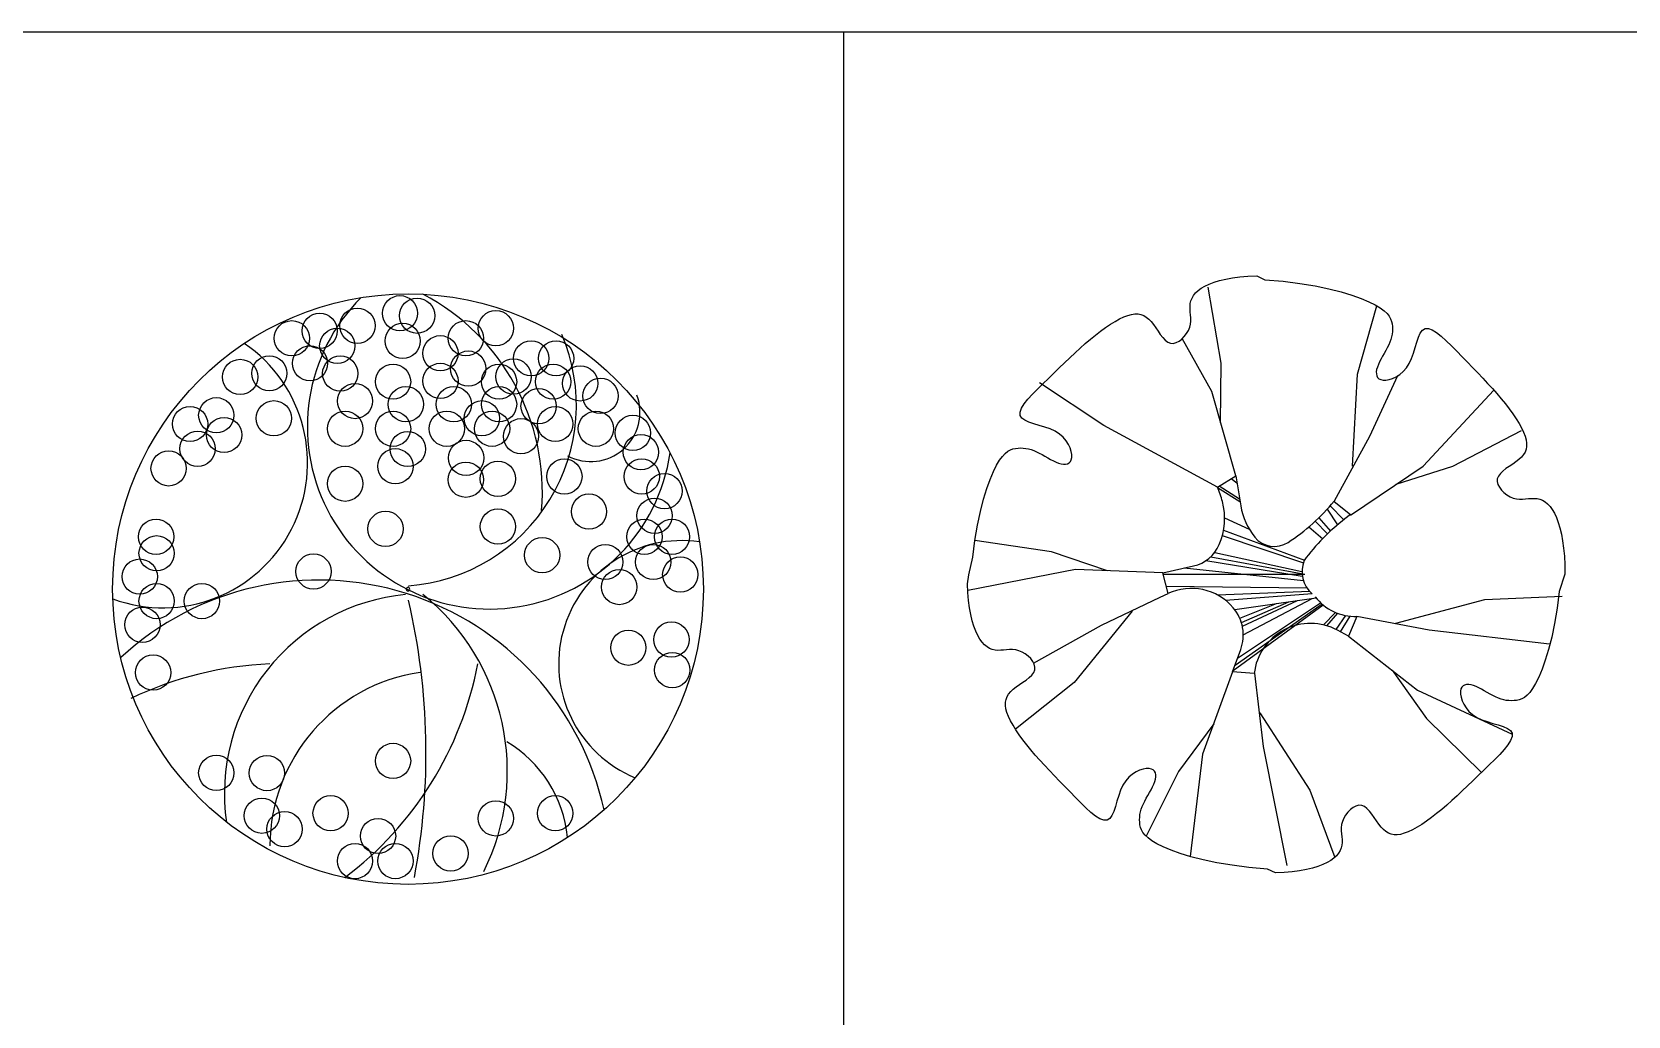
# Model space of a CAD drawing. Header units: millimetres. Extents: x -4017 to 59953, y -688 to 66564.
# Drawn here: x 3943 to 7767, y 45536 to 47895 of the extents above; entities that cross this region are included whole.
import ezdxf

# ---------------------------------------------------------------- set-up
doc = ezdxf.new("R2010")
doc.units = ezdxf.units.MM
doc.layers.add('www.cad-blocks.net', color=7, linetype='Continuous')

# ---------------------------------------------------------------- blocks, each defined once
blk = doc.blocks.new('A$C516926BB')
for p, q in [((0, 38.5194), (62.4121, 38.5194)), ((8.3458, 38.5194), (8.3458, 0))]:
    blk.add_line(p, q)
blk = doc.blocks.new('A$C00ED1CF7')
at = {"color": 0}
for centre, major_axis, start_param, end_param in [((0.7073, 0.7071), (0.7077, 0), -7.193740669819704e-07, 6.283184587805519), ((0.9029, 1.0962), (0.4368, 0), 2.353823, 6.139075), ((0.5861, 1.3384), (0.0299, 0.0299), 5.497787, 11.780972), ((0.6881, 1.3684), (0.0299, 0.0299), 5.497787, 11.780972), ((0.7291, 1.3625), (0.0299, 0.0299), 5.497787, 11.780972), ((0.4922, 0.9396), (0.3797, 0.3797), 5.415149, 6.582234), ((0.4289, 1.3084), (0.0299, 0.0299), 5.497787, 11.780972), ((0.4956, 1.3262), (-0.0299, 0.0299), 3.926991, 10.210176), ((0.6945, 1.3021), (0.0299, 0.0299), 5.497787, 11.780972), ((0.8459, 1.3084), (0.0299, 0.0299), 5.497787, 11.780972), ((0.9177, 1.3325), (-0.0299, 0.0299), 3.926991, 10.210176), ((0.5379, 1.2903), (-0.0299, 0.0299), 3.926991, 10.210176), ((0.6771, 1.1478), (0.4336, 0), -1.498223, 0.402256), ((0.7849, 1.2725), (0.0299, 0.0299), 5.497787, 11.780972), ((1.0024, 1.2603), (0.0299, 0.0299), 5.497787, 11.780972), ((1.062, 1.2603), (0.0299, 0.0299), 5.497787, 11.780972), ((0.1197, 1.0094), (0.347, 0), 4.360158, 7.256016), ((0.375, 1.2244), (0.0299, 0.0299), 5.497787, 11.780972), ((0.4725, 1.2484), (0.0299, 0.0299), 5.497787, 11.780972), ((0.545, 1.2239), (0.0299, 0.0299), 5.497787, 11.780972), ((0.8516, 1.2357), (-0.0299, 0.0299), 3.926991, 10.210176), ((0.3051, 1.2157), (0.0299, 0.0299), 5.497787, 11.780972), ((0.6714, 1.2044), (0.0299, 0.0299), 5.497787, 11.780972), ((0.7849, 1.2062), (0.0299, 0.0299), 5.497787, 11.780972), ((0.9254, 1.2044), (-0.0299, 0.0299), 3.926991, 10.210176), ((0.96, 1.2166), (-0.0299, 0.0299), 3.926991, 10.210176), ((1.055, 1.2044), (0.0299, 0.0299), 5.497787, 11.780972), ((1.1198, 1.2003), (0.0299, 0.0299), 5.497787, 11.780972), ((0.5803, 1.158), (-0.0299, 0.0299), 3.926991, 10.210176), ((0.7022, 1.1503), (0.0299, 0.0299), 5.497787, 11.780972), ((0.817, 1.1503), (0.0299, 0.0299), 5.497787, 11.780972), ((0.9254, 1.1503), (-0.0299, 0.0299), 3.926991, 10.210176), ((1.0203, 1.1457), (0.0299, 0.0299), 5.497787, 11.780972), ((1.1685, 1.1703), (0.0299, 0.0299), 5.497787, 11.780972), ((0.248, 1.1239), (0.0299, 0.0299), 5.497787, 11.780972), ((0.3859, 1.1166), (0.0299, 0.0299), 5.497787, 11.780972), ((0.8843, 1.1166), (0.0299, 0.0299), 5.497787, 11.780972), ((1.1449, 1.1311), (-0.0836, 0.0836), 1.86905, 4.281486), ((0.1851, 1.103), (0.0299, 0.0299), 5.497787, 11.780972), ((0.2666, 1.0766), (0.0299, 0.0299), 5.497787, 11.780972), ((0.5566, 1.0916), (0.0299, 0.0299), 5.497787, 11.780972), ((0.6714, 1.0916), (0.0299, 0.0299), 5.497787, 11.780972), ((0.8003, 1.0916), (-0.0299, 0.0299), 3.926991, 10.210176), ((0.9087, 1.0916), (0.0299, 0.0299), 5.497787, 11.780972), ((0.978, 1.0735), (-0.0299, 0.0299), 3.926991, 10.210176), ((1.0601, 1.103), (-0.0299, 0.0299), 3.926991, 10.210176), ((1.1576, 1.0916), (0.0299, 0.0299), 5.497787, 11.780972), ((1.2461, 1.0816), (-0.0299, 0.0299), 3.926991, 10.210176), ((0.2031, 1.0435), (0.0299, 0.0299), 5.497787, 11.780972), ((0.7067, 1.043), (0.0299, 0.0299), 5.497787, 11.780972), ((1.2654, 1.0353), (0.0299, 0.0299), 5.497787, 11.780972), ((0.1338, 0.9966), (0.0299, 0.0299), 5.497787, 11.780972), ((0.6771, 1.0016), (0.0299, 0.0299), 5.497787, 11.780972), ((0.8465, 1.0216), (-0.0299, 0.0299), 3.926991, 10.210176), ((0.5566, 0.9598), (0.0299, 0.0299), 5.497787, 11.780972), ((0.8459, 0.9694), (0.0299, 0.0299), 5.497787, 11.780972), ((0.9228, 0.9716), (0.0299, 0.0299), 5.497787, 11.780972), ((1.0819, 0.9771), (0.0299, 0.0299), 5.497787, 11.780972), ((1.2673, 0.9771), (0.0299, 0.0299), 5.497787, 11.780972), ((1.3218, 0.9421), (0.0299, 0.0299), 5.497787, 11.780972), ((1.1409, 0.893), (0.0299, 0.0299), 5.497787, 11.780972), ((1.2981, 0.883), (0.0299, 0.0299), 5.497787, 11.780972), ((0.6534, 0.8517), (-0.0299, 0.0299), 3.926991, 10.210176), ((0.9228, 0.8571), (0.0299, 0.0299), 5.497787, 11.780972), ((0.1037, 0.8326), (0.0299, 0.0299), 5.497787, 11.780972), ((1.3635, 0.5283), (0.2952, 0), 1.42685, 4.324162), ((1.2737, 0.8326), (0.0299, 0.0299), 5.497787, 11.780972), ((1.3398, 0.8326), (0.0299, 0.0299), 5.497787, 11.780972), ((0.105, 0.793), (0.0299, 0.0299), 5.497787, 11.780972), ((1.0287, 0.7885), (0.0299, 0.0299), 5.497787, 11.780972), ((1.1801, 0.7721), (0.0299, 0.0299), 5.497787, 11.780972), ((1.2949, 0.7721), (-0.0299, 0.0299), 3.926991, 10.210176), ((0.4937, 0.0299), (-0.699, 0), 3.354655, 5.459041), ((0.0645, 0.7371), (0.0299, 0.0299), 5.497787, 11.780972), ((0.4809, 0.7494), (0.0299, 0.0299), 5.497787, 11.780972), ((1.3597, 0.7421), (-0.0299, 0.0299), 3.926991, 10.210176), ((1.2134, 0.7121), (0.0299, 0.0299), 5.497787, 11.780972), ((0.105, 0.6785), (0.0299, 0.0299), 5.497787, 11.780972), ((0.2134, 0.6785), (0.0299, 0.0299), 5.497787, 11.780972), ((0.747, 0.2169), (0.4796, 0), 1.66574, 3.286569), ((0.7073, 0.7071), (-0.00313, 0.00313), 3.926991, 7.068583), ((0.7073, 0.7071), (-0.00313, 0.00313), 0.785398, 3.926991), ((0.4009, 0.2712), (0.3849, 0.3849), 5.038503, 6.388517), ((0.071, 0.6217), (-0.0299, 0.0299), 3.926991, 10.210176), ((-0.8741, 0.3145), (1.1487, 1.1487), 5.312838, 5.725176), ((1.2352, 0.5667), (-0.0299, 0.0299), 3.926991, 10.210176), ((1.3385, 0.5862), (0.0299, 0.0299), 5.497787, 11.780972), ((0.0966, 0.5071), (0.0299, 0.0299), 5.497787, 11.780972), ((1.3404, 0.513), (0.0299, 0.0299), 5.497787, 11.780972), ((0.4145, -0.3369), (0.6122, 0.6122), 0.829498, 1.228376), ((0.7978, 0.0906), (0.298, 0.298), 0.932089, 2.35259), ((0.0517, 0.6849), (-0.5924, 0.5924), 3.001931, 3.738614), ((0.248, 0.2667), (0.0299, 0.0299), 5.497787, 11.780972), ((0.3692, 0.2662), (0.0299, 0.0299), 5.497787, 11.780972), ((0.6714, 0.2953), (0.0299, 0.0299), 5.497787, 11.780972), ((0.7888, 0.0817), (0.2138, 0.2138), 5.600103, 6.529725), ((0.3571, 0.164), (0.0299, 0.0299), 5.497787, 11.780972), ((0.5219, 0.1699), (-0.0299, 0.0299), 3.926991, 10.210176), ((0.9177, 0.1576), (-0.0299, 0.0299), 3.926991, 10.210176), ((1.0601, 0.1699), (-0.0299, 0.0299), 3.926991, 10.210176), ((0.4116, 0.1317), (-0.0299, 0.0299), 3.926991, 10.210176), ((0.6355, 0.1153), (0.0299, 0.0299), 5.497787, 11.780972), ((0.8093, 0.0735), (0.0299, 0.0299), 5.497787, 11.780972), ((0.5803, 0.0553), (-0.0299, 0.0299), 3.926991, 10.210176), ((0.6771, 0.0553), (0.0299, 0.0299), 5.497787, 11.780972)]:
    blk.add_ellipse(centre, major_axis=major_axis, ratio=1, start_param=start_param, end_param=end_param, dxfattribs=at)
blk = doc.blocks.new('A$C6C045532')
at = {"color": 0}
for p, q in [((0.5796, 1.4114), (0.5913, 1.4158)), ((0.5913, 1.4158), (0.6044, 1.4197)), ((0.6044, 1.4197), (0.6191, 1.4232)), ((0.6191, 1.4232), (0.6353, 1.4261)), ((0.6353, 1.4261), (0.6531, 1.4285)), ((0.6531, 1.4285), (0.6723, 1.4302)), ((0.6723, 1.4302), (0.6932, 1.4313)), ((0.6932, 1.4313), (0.7125, 1.422)), ((0.7125, 1.422), (0.7566, 1.4182)), ((0.7566, 1.4182), (0.7969, 1.4131)), ((0.5356, 1.3716), (0.5382, 1.378)), ((0.5382, 1.378), (0.5419, 1.3842)), ((0.5419, 1.3842), (0.5469, 1.3902)), ((0.5469, 1.3902), (0.553, 1.396)), ((0.553, 1.396), (0.5605, 1.4014)), ((0.5605, 1.4014), (0.5693, 1.4066)), ((0.5693, 1.4066), (0.5796, 1.4114)), ((0.6077, 1.2215), (0.5771, 1.4042)), ((0.7969, 1.4131), (0.8334, 1.407)), ((0.8334, 1.407), (0.8663, 1.4001)), ((0.8663, 1.4001), (0.8955, 1.3925)), ((0.8955, 1.3925), (0.9211, 1.3847)), ((0.9211, 1.3847), (0.9432, 1.3768)), ((0.9432, 1.3768), (0.9618, 1.369)), ((0.3845, 1.3364), (0.3933, 1.3389)), ((0.3933, 1.3389), (0.4014, 1.34)), ((0.4014, 1.34), (0.409, 1.34)), ((0.409, 1.34), (0.4159, 1.3386)), ((0.4159, 1.3386), (0.4225, 1.3361)), ((0.5335, 1.3583), (0.534, 1.365)), ((0.5336, 1.3515), (0.5335, 1.3583)), ((0.5342, 1.3445), (0.5336, 1.3515)), ((0.534, 1.365), (0.5356, 1.3716)), ((0.5349, 1.3375), (0.5342, 1.3445)), ((0.9348, 1.1956), (0.9808, 1.3593)), ((0.9618, 1.369), (0.977, 1.3615)), ((0.977, 1.3615), (0.9891, 1.3544)), ((0.9891, 1.3544), (0.9985, 1.3475)), ((0.9985, 1.3475), (1.0056, 1.3409)), ((1.0056, 1.3409), (1.0107, 1.3345)), ((0.3191, 1.2985), (0.3311, 1.3071)), ((0.3311, 1.3071), (0.3427, 1.315)), ((0.3427, 1.315), (0.354, 1.3219)), ((0.354, 1.3219), (0.3648, 1.3279)), ((0.3648, 1.3279), (0.375, 1.3327)), ((0.375, 1.3327), (0.3845, 1.3364)), ((0.4225, 1.3361), (0.4287, 1.3324)), ((0.4287, 1.3324), (0.4346, 1.3275)), ((0.4346, 1.3275), (0.4402, 1.3214)), ((0.4402, 1.3214), (0.4458, 1.3143)), ((0.4458, 1.3143), (0.4513, 1.3065)), ((0.4513, 1.3065), (0.4568, 1.2984)), ((0.5295, 1.3002), (0.5327, 1.3078)), ((0.5327, 1.3078), (0.5346, 1.3154)), ((0.5346, 1.3154), (0.5354, 1.3229)), ((0.5354, 1.3302), (0.5349, 1.3375)), ((0.5354, 1.3229), (0.5354, 1.3302)), ((1.0107, 1.3345), (1.0141, 1.3282)), ((1.0141, 1.3282), (1.0163, 1.3221)), ((1.0163, 1.3221), (1.0177, 1.3159)), ((1.0177, 1.3159), (1.0184, 1.3098)), ((1.0184, 1.3098), (1.0187, 1.3037)), ((1.0187, 1.3037), (1.0184, 1.2975)), ((1.085, 1.2938), (1.0902, 1.3011)), ((1.0902, 1.3011), (1.0967, 1.3051)), ((1.0967, 1.3051), (1.1046, 1.3052)), ((1.1046, 1.3052), (1.1138, 1.3017)), ((1.1138, 1.3017), (1.1241, 1.2953)), ((0.2703, 1.2578), (0.2826, 1.2688)), ((0.2826, 1.2688), (0.2948, 1.2792)), ((0.2948, 1.2792), (0.307, 1.2892)), ((0.307, 1.2892), (0.3191, 1.2985)), ((0.4568, 1.2984), (0.4623, 1.2905)), ((0.4623, 1.2905), (0.468, 1.2832)), ((0.468, 1.2832), (0.4739, 1.277)), ((0.4739, 1.277), (0.48, 1.2724)), ((0.48, 1.2724), (0.4865, 1.2697)), ((0.4865, 1.2697), (0.4932, 1.2693)), ((0.4932, 1.2693), (0.5002, 1.271)), ((0.5002, 1.271), (0.5071, 1.2746)), ((0.5071, 1.2746), (0.5136, 1.2796)), ((0.5136, 1.2796), (0.5197, 1.2857)), ((0.5857, 1.1536), (0.5148, 1.2807)), ((0.5197, 1.2857), (0.5251, 1.2927)), ((0.5251, 1.2927), (0.5295, 1.3002)), ((1.0095, 1.2657), (1.0062, 1.259)), ((1.0123, 1.2722), (1.0095, 1.2657)), ((1.0146, 1.2787), (1.0123, 1.2722)), ((1.0164, 1.285), (1.0146, 1.2787)), ((1.0177, 1.2913), (1.0164, 1.285)), ((1.0184, 1.2975), (1.0177, 1.2913)), ((1.0728, 1.2592), (1.0766, 1.2721)), ((1.0766, 1.2721), (1.0805, 1.2839)), ((1.0805, 1.2839), (1.085, 1.2938)), ((1.1241, 1.2953), (1.1353, 1.2864)), ((1.1353, 1.2864), (1.1473, 1.2756)), ((1.1473, 1.2756), (1.1597, 1.2634)), ((1.1597, 1.2634), (1.1724, 1.2504)), ((0.233, 1.2227), (0.2455, 1.2348)), ((0.2455, 1.2348), (0.2579, 1.2465)), ((0.2579, 1.2465), (0.2703, 1.2578)), ((0.9877, 1.2253), (0.9847, 1.2189)), ((0.9911, 1.2319), (0.9877, 1.2253)), ((0.9949, 1.2386), (0.9911, 1.2319)), ((0.9987, 1.2454), (0.9949, 1.2386)), ((1.0026, 1.2522), (0.9987, 1.2454)), ((1.0062, 1.259), (1.0026, 1.2522)), ((1.0585, 1.2208), (1.0641, 1.2328)), ((1.0641, 1.2328), (1.0687, 1.2458)), ((1.0687, 1.2458), (1.0728, 1.2592)), ((1.1724, 1.2504), (1.1852, 1.2371)), ((1.1852, 1.2371), (1.1979, 1.224)), ((1.1979, 1.224), (1.2104, 1.2111)), ((0.1942, 1.1852), (0.2073, 1.1979)), ((0.2073, 1.1979), (0.2202, 1.2104)), ((0.2202, 1.2104), (0.233, 1.2227)), ((0.6065, 1.0792), (0.6077, 1.2215)), ((0.9231, 0.9753), (0.9348, 1.1956)), ((1.0304, 1.1914), (0.9634, 1.0459)), ((0.9806, 1.2067), (0.9798, 1.2011)), ((0.9798, 1.2011), (0.9799, 1.1959)), ((0.9799, 1.1959), (0.9809, 1.1914)), ((0.9823, 1.2126), (0.9806, 1.2067)), ((0.9809, 1.1914), (0.9829, 1.1876)), ((0.9847, 1.2189), (0.9823, 1.2126)), ((0.9829, 1.1876), (0.9861, 1.1845)), ((1.0186, 1.1854), (1.0272, 1.1894)), ((1.0272, 1.1894), (1.0358, 1.1948)), ((1.0358, 1.1948), (1.0442, 1.2018)), ((1.0442, 1.2018), (1.0518, 1.2105)), ((1.0518, 1.2105), (1.0585, 1.2208)), ((1.2104, 1.2111), (1.2227, 1.1983)), ((1.2227, 1.1983), (1.2348, 1.1858)), ((1.2348, 1.1858), (1.2465, 1.1734)), ((0.1557, 1.1473), (0.1679, 1.1597)), ((0.1679, 1.1597), (0.1809, 1.1724)), ((0.327, 1.0724), (0.173, 1.175)), ((0.1809, 1.1724), (0.1942, 1.1852)), ((0.6431, 0.9517), (0.5857, 1.1536)), ((0.9861, 1.1845), (0.9904, 1.1824)), ((0.9904, 1.1824), (0.9959, 1.1814)), ((0.9959, 1.1814), (1.0026, 1.1814)), ((1.0026, 1.1814), (1.0103, 1.1828)), ((1.0103, 1.1828), (1.0186, 1.1854)), ((1.092, 0.9746), (1.2613, 1.1571)), ((1.2465, 1.1734), (1.2578, 1.161)), ((1.2578, 1.161), (1.2688, 1.1488)), ((1.2688, 1.1488), (1.2792, 1.1365)), ((0.1261, 1.1046), (0.1296, 1.1138)), ((0.1296, 1.1138), (0.136, 1.1241)), ((0.136, 1.1241), (0.1449, 1.1353)), ((0.1449, 1.1353), (0.1557, 1.1473)), ((1.2792, 1.1365), (1.2892, 1.1243)), ((1.2892, 1.1243), (1.2985, 1.1122)), ((1.2985, 1.1122), (1.3071, 1.1002)), ((0.1262, 1.0967), (0.1261, 1.1046)), ((0.1302, 1.0902), (0.1262, 1.0967)), ((0.1375, 1.085), (0.1302, 1.0902)), ((0.1474, 1.0805), (0.1375, 1.085)), ((0.1592, 1.0766), (0.1474, 1.0805)), ((0.1721, 1.0728), (0.1592, 1.0766)), ((0.1855, 1.0687), (0.1721, 1.0728)), ((0.599, 0.9248), (0.327, 1.0724)), ((1.3071, 1.1002), (1.315, 1.0886)), ((1.315, 1.0886), (1.3219, 1.0773)), ((1.3219, 1.0773), (1.3279, 1.0666)), ((0.1985, 1.0641), (0.1855, 1.0687)), ((0.2105, 1.0585), (0.1985, 1.0641)), ((0.2208, 1.0518), (0.2105, 1.0585)), ((0.2295, 1.0442), (0.2208, 1.0518)), ((0.2365, 1.0358), (0.2295, 1.0442)), ((0.2419, 1.0272), (0.2365, 1.0358)), ((0.9634, 1.0459), (0.8786, 0.8912)), ((1.1634, 0.9746), (1.3277, 1.0601)), ((1.3279, 1.0666), (1.3327, 1.0563)), ((1.3327, 1.0563), (1.3364, 1.0468)), ((1.3364, 1.0468), (1.3389, 1.038)), ((1.3389, 1.038), (1.34, 1.0299)), ((0.0769, 0.9891), (0.0838, 0.9985)), ((0.0838, 0.9985), (0.0904, 1.0056)), ((0.0904, 1.0056), (0.0968, 1.0107)), ((0.0968, 1.0107), (0.1031, 1.0141)), ((0.1031, 1.0141), (0.1092, 1.0163)), ((0.1092, 1.0163), (0.1154, 1.0177)), ((0.1154, 1.0177), (0.1215, 1.0184)), ((0.1215, 1.0184), (0.1276, 1.0187)), ((0.1276, 1.0187), (0.1338, 1.0184)), ((0.1338, 1.0184), (0.14, 1.0177)), ((0.14, 1.0177), (0.1463, 1.0164)), ((0.1463, 1.0164), (0.1526, 1.0146)), ((0.1526, 1.0146), (0.1591, 1.0123)), ((0.1591, 1.0123), (0.1657, 1.0095)), ((0.1657, 1.0095), (0.1723, 1.0062)), ((0.1723, 1.0062), (0.1791, 1.0026)), ((0.1791, 1.0026), (0.1859, 0.9987)), ((0.1859, 0.9987), (0.1927, 0.9949)), ((0.1927, 0.9949), (0.1994, 0.9911)), ((0.2459, 1.0186), (0.2419, 1.0272)), ((0.2486, 1.0103), (0.2459, 1.0186)), ((0.2499, 1.0026), (0.2486, 1.0103)), ((0.2489, 0.9904), (0.2499, 0.9959)), ((0.2499, 0.9959), (0.2499, 1.0026)), ((1.3275, 0.9968), (1.3214, 0.9911)), ((1.3324, 1.0026), (1.3275, 0.9968)), ((1.3361, 1.0088), (1.3324, 1.0026)), ((1.3386, 1.0154), (1.3361, 1.0088)), ((1.34, 1.0224), (1.3386, 1.0154)), ((1.34, 1.0299), (1.34, 1.0224)), ((0.0545, 0.9432), (0.0623, 0.9618)), ((0.0623, 0.9618), (0.0698, 0.977)), ((0.0698, 0.977), (0.0769, 0.9891)), ((0.1994, 0.9911), (0.206, 0.9877)), ((0.206, 0.9877), (0.2124, 0.9847)), ((0.2124, 0.9847), (0.2187, 0.9823)), ((0.2187, 0.9823), (0.2246, 0.9806)), ((0.2246, 0.9806), (0.2302, 0.9798)), ((0.2302, 0.9798), (0.2354, 0.9799)), ((0.2354, 0.9799), (0.2399, 0.9809)), ((0.2399, 0.9809), (0.2437, 0.9829)), ((0.2437, 0.9829), (0.2468, 0.9861)), ((0.2468, 0.9861), (0.2489, 0.9904)), ((0.9178, 0.8576), (1.092, 0.9746)), ((1.0277, 0.9319), (1.1634, 0.9746)), ((1.277, 0.9574), (1.2724, 0.9513)), ((1.2832, 0.9633), (1.277, 0.9574)), ((1.2905, 0.969), (1.2832, 0.9633)), ((1.2984, 0.9745), (1.2905, 0.969)), ((1.3065, 0.98), (1.2984, 0.9745)), ((1.3143, 0.9855), (1.3065, 0.98)), ((1.3214, 0.9911), (1.3143, 0.9855)), ((0.0388, 0.8955), (0.0466, 0.9211)), ((0.0466, 0.9211), (0.0545, 0.9432)), ((0.599, 0.9248), (0.6431, 0.9517)), ((0.5996, 0.9235), (0.6532, 0.8903)), ((0.6036, 0.9276), (0.6522, 0.8967)), ((0.6323, 0.9451), (0.6458, 0.9351)), ((0.6431, 0.9517), (0.655, 0.8797)), ((1.2697, 0.9448), (1.2693, 0.9381)), ((1.2693, 0.9381), (1.271, 0.9311)), ((1.2724, 0.9513), (1.2697, 0.9448)), ((1.271, 0.9311), (1.2746, 0.9243)), ((1.2746, 0.9243), (1.2796, 0.9177)), ((0.0312, 0.8663), (0.0388, 0.8955)), ((0.869, 0.8798), (0.9017, 0.8465)), ((0.879, 0.89), (0.9176, 0.8591)), ((1.2796, 0.9177), (1.2857, 0.9116)), ((1.2857, 0.9116), (1.2927, 0.9062)), ((1.2927, 0.9062), (1.3002, 0.9018)), ((1.3002, 0.9018), (1.3078, 0.8986)), ((1.3078, 0.8986), (1.3154, 0.8967)), ((1.3154, 0.8967), (1.3229, 0.8959)), ((1.3229, 0.8959), (1.3302, 0.8959)), ((1.3302, 0.8959), (1.3375, 0.8964)), ((1.3375, 0.8964), (1.3445, 0.8971)), ((1.3445, 0.8971), (1.3515, 0.8977)), ((1.3515, 0.8977), (1.3583, 0.8978)), ((1.3583, 0.8978), (1.365, 0.8973)), ((1.365, 0.8973), (1.3716, 0.8957)), ((1.3716, 0.8957), (1.378, 0.8931)), ((1.378, 0.8931), (1.3842, 0.8894)), ((1.3842, 0.8894), (1.3902, 0.8844)), ((1.3902, 0.8844), (1.396, 0.8783)), ((0.0243, 0.8334), (0.0312, 0.8663)), ((0.6163, 0.8509), (0.6752, 0.8243)), ((0.8335, 0.8429), (0.8629, 0.8126)), ((0.8423, 0.8513), (0.8701, 0.8194)), ((0.862, 0.8719), (0.8871, 0.8345)), ((0.9176, 0.8591), (0.9047, 0.8488)), ((1.396, 0.8783), (1.4014, 0.8708)), ((1.4014, 0.8708), (1.4066, 0.862)), ((1.4066, 0.862), (1.4114, 0.8517)), ((1.4114, 0.8517), (1.4158, 0.84)), ((0.0182, 0.7969), (0.0243, 0.8334)), ((0.6108, 0.8084), (0.805, 0.7435)), ((0.6137, 0.8213), (0.8075, 0.7494)), ((0.8185, 0.8295), (0.8514, 0.8011)), ((1.4158, 0.84), (1.4197, 0.8269)), ((1.4197, 0.8269), (1.4232, 0.8122)), ((1.4232, 0.8122), (1.4261, 0.796)), ((0.0131, 0.7566), (0.0182, 0.7969)), ((0.2012, 0.7693), (0.018, 0.7967)), ((0.3361, 0.7242), (0.2012, 0.7693)), ((0.5926, 0.7683), (0.8017, 0.7228)), ((1.4261, 0.796), (1.4285, 0.7782)), ((1.4285, 0.7782), (1.4303, 0.759)), ((0.259, 0.7273), (0.0014, 0.6766)), ((0.0039, 0.7144), (0.0131, 0.7566)), ((0.4687, 0.7196), (0.259, 0.7273)), ((0.4687, 0.7196), (0.5417, 0.7358)), ((0.5197, 0.7309), (0.805, 0.7011)), ((0.5714, 0.7485), (0.8025, 0.7116)), ((0.5831, 0.7578), (0.8088, 0.7157)), ((1.4303, 0.759), (1.4313, 0.7381)), ((1.4313, 0.7381), (1.4316, 0.7157)), ((0, 0.6932), (0.0039, 0.7144)), ((0.0011, 0.6723), (0, 0.6932)), ((0.4807, 0.6694), (0.4687, 0.7196)), ((0.4696, 0.7157), (0.8088, 0.7157)), ((1.4316, 0.7157), (1.4182, 0.6747)), ((0.0028, 0.6531), (0.0011, 0.6723)), ((0.0052, 0.6353), (0.0028, 0.6531)), ((0.3211, 0.5941), (0.4622, 0.6607)), ((0.4622, 0.6607), (0.4807, 0.6694)), ((0.4764, 0.6871), (0.8135, 0.6836)), ((0.5992, 0.6662), (0.8204, 0.675)), ((0.6181, 0.6537), (0.8262, 0.6695)), ((0.6407, 0.631), (0.8354, 0.6593)), ((0.6588, 0.5914), (0.7913, 0.6529)), ((0.6611, 0.5709), (0.8258, 0.6579)), ((1.0267, 0.5986), (1.2398, 0.6555)), ((1.2398, 0.6555), (1.4247, 0.663)), ((1.4182, 0.6747), (1.4131, 0.6344)), ((0.0081, 0.6191), (0.0052, 0.6353)), ((0.0116, 0.6044), (0.0081, 0.6191)), ((0.3952, 0.6275), (0.2562, 0.4562)), ((0.6368, 0.4852), (0.8521, 0.6425)), ((0.6413, 0.4979), (0.8497, 0.6446)), ((0.6475, 0.5149), (0.8463, 0.6477)), ((0.6527, 0.6103), (0.7404, 0.6455)), ((0.6564, 0.6004), (0.7701, 0.6498)), ((0.8535, 0.5943), (0.8817, 0.6245)), ((0.8613, 0.5922), (0.8875, 0.6223)), ((0.8838, 0.5832), (0.907, 0.6169)), ((0.8939, 0.5777), (0.9168, 0.6155)), ((0.933, 0.615), (0.9131, 0.5673)), ((1.1063, 0.5821), (0.933, 0.615)), ((1.4131, 0.6344), (1.407, 0.5979)), ((0.0156, 0.5913), (0.0116, 0.6044)), ((0.02, 0.5796), (0.0156, 0.5913)), ((0.0247, 0.5693), (0.02, 0.5796)), ((0.1588, 0.5031), (0.3211, 0.5941)), ((0.9131, 0.5673), (0.8867, 0.5816)), ((1.3946, 0.5481), (1.1063, 0.5821)), ((1.407, 0.5979), (1.4001, 0.565)), ((0.0299, 0.5605), (0.0247, 0.5693)), ((0.0353, 0.553), (0.0299, 0.5605)), ((0.0411, 0.5469), (0.0353, 0.553)), ((0.0471, 0.5419), (0.0411, 0.5469)), ((0.0533, 0.5382), (0.0471, 0.5419)), ((0.0597, 0.5356), (0.0533, 0.5382)), ((0.0663, 0.534), (0.0597, 0.5356)), ((0.9131, 0.5673), (1.0782, 0.4378)), ((1.3925, 0.5358), (1.3847, 0.5102)), ((1.4001, 0.565), (1.3925, 0.5358)), ((0.073, 0.5335), (0.0663, 0.534)), ((0.0798, 0.5336), (0.073, 0.5335)), ((0.0868, 0.5342), (0.0798, 0.5336)), ((0.0939, 0.5349), (0.0868, 0.5342)), ((0.1011, 0.5354), (0.0939, 0.5349)), ((0.1084, 0.5354), (0.1011, 0.5354)), ((0.1159, 0.5346), (0.1084, 0.5354)), ((0.1235, 0.5327), (0.1159, 0.5346)), ((0.1312, 0.5295), (0.1235, 0.5327)), ((0.1386, 0.5251), (0.1312, 0.5295)), ((0.1456, 0.5197), (0.1386, 0.5251)), ((0.1517, 0.5136), (0.1456, 0.5197)), ((0.1567, 0.5071), (0.1517, 0.5136)), ((0.1603, 0.5002), (0.1567, 0.5071)), ((0.162, 0.4932), (0.1603, 0.5002)), ((0.6356, 0.482), (0.655, 0.5354)), ((1.3847, 0.5102), (1.3768, 0.4881)), ((0.1329, 0.4568), (0.1408, 0.4623)), ((0.1408, 0.4623), (0.1481, 0.468)), ((0.1481, 0.468), (0.1543, 0.4739)), ((0.1543, 0.4739), (0.159, 0.48)), ((0.159, 0.48), (0.1616, 0.4865)), ((0.1616, 0.4865), (0.162, 0.4932)), ((0.6356, 0.482), (0.5634, 0.2849)), ((0.6871, 0.4779), (0.6356, 0.482)), ((0.7093, 0.3029), (0.6885, 0.4788)), ((1.0177, 0.4857), (1.1003, 0.3698)), ((1.369, 0.4695), (1.3615, 0.4543)), ((1.3768, 0.4881), (1.369, 0.4695)), ((0.0927, 0.4159), (0.0952, 0.4225)), ((0.0952, 0.4225), (0.0989, 0.4287)), ((0.0989, 0.4287), (0.1038, 0.4346)), ((0.1038, 0.4346), (0.1099, 0.4402)), ((0.1099, 0.4402), (0.117, 0.4458)), ((0.2562, 0.4562), (0.1151, 0.3447)), ((0.117, 0.4458), (0.1248, 0.4513)), ((0.1248, 0.4513), (0.1329, 0.4568)), ((1.0782, 0.4378), (1.3051, 0.3327)), ((1.1824, 0.4409), (1.1814, 0.4354)), ((1.1814, 0.4354), (1.1815, 0.4287)), ((1.1815, 0.4287), (1.1828, 0.421)), ((1.1845, 0.4452), (1.1824, 0.4409)), ((1.1828, 0.421), (1.1854, 0.4127)), ((1.1876, 0.4484), (1.1845, 0.4452)), ((1.1914, 0.4504), (1.1876, 0.4484)), ((1.1959, 0.4514), (1.1914, 0.4504)), ((1.2011, 0.4515), (1.1959, 0.4514)), ((1.2067, 0.4507), (1.2011, 0.4515)), ((1.2126, 0.4491), (1.2067, 0.4507)), ((1.2189, 0.4467), (1.2126, 0.4491)), ((1.2253, 0.4436), (1.2189, 0.4467)), ((1.2319, 0.4402), (1.2253, 0.4436)), ((1.2386, 0.4364), (1.2319, 0.4402)), ((1.2454, 0.4326), (1.2386, 0.4364)), ((1.2522, 0.4287), (1.2454, 0.4326)), ((1.259, 0.4251), (1.2522, 0.4287)), ((1.2657, 0.4218), (1.259, 0.4251)), ((1.2722, 0.419), (1.2657, 0.4218)), ((1.3409, 0.4257), (1.3345, 0.4206)), ((1.3475, 0.4328), (1.3409, 0.4257)), ((1.3544, 0.4422), (1.3475, 0.4328)), ((1.3615, 0.4543), (1.3544, 0.4422)), ((0.0913, 0.4014), (0.0914, 0.409)), ((0.0924, 0.3933), (0.0913, 0.4014)), ((0.0914, 0.409), (0.0927, 0.4159)), ((0.0949, 0.3845), (0.0924, 0.3933)), ((0.0986, 0.375), (0.0949, 0.3845)), ((0.7005, 0.3836), (0.8204, 0.1986)), ((1.1854, 0.4127), (1.1894, 0.4041)), ((1.1894, 0.4041), (1.1948, 0.3955)), ((1.1948, 0.3955), (1.2018, 0.3872)), ((1.2018, 0.3872), (1.2105, 0.3795)), ((1.2787, 0.4167), (1.2722, 0.419)), ((1.285, 0.4149), (1.2787, 0.4167)), ((1.2913, 0.4136), (1.285, 0.4149)), ((1.2975, 0.4129), (1.2913, 0.4136)), ((1.3037, 0.4126), (1.2975, 0.4129)), ((1.3098, 0.4129), (1.3037, 0.4126)), ((1.3159, 0.4136), (1.3098, 0.4129)), ((1.3221, 0.415), (1.3159, 0.4136)), ((1.3282, 0.4172), (1.3221, 0.415)), ((1.3345, 0.4206), (1.3282, 0.4172)), ((0.1034, 0.3648), (0.0986, 0.375)), ((0.1094, 0.354), (0.1034, 0.3648)), ((0.1163, 0.3427), (0.1094, 0.354)), ((0.5903, 0.3573), (0.5056, 0.243)), ((1.1003, 0.3698), (1.2324, 0.24)), ((1.2105, 0.3795), (1.2208, 0.3728)), ((1.2208, 0.3728), (1.2328, 0.3672)), ((1.2328, 0.3672), (1.2458, 0.3626)), ((1.2458, 0.3626), (1.2592, 0.3585)), ((1.2592, 0.3585), (1.2721, 0.3547)), ((1.2721, 0.3547), (1.2839, 0.3508)), ((1.2839, 0.3508), (1.2938, 0.3463)), ((1.2938, 0.3463), (1.3011, 0.3411)), ((0.1242, 0.3311), (0.1163, 0.3427)), ((0.1328, 0.3191), (0.1242, 0.3311)), ((0.1421, 0.307), (0.1328, 0.3191)), ((0.1521, 0.2948), (0.1421, 0.307)), ((1.2953, 0.3072), (1.2864, 0.296)), ((1.3017, 0.3175), (1.2953, 0.3072)), ((1.3011, 0.3411), (1.3051, 0.3346)), ((1.3052, 0.3267), (1.3017, 0.3175)), ((1.3051, 0.3346), (1.3052, 0.3267)), ((0.1626, 0.2826), (0.1521, 0.2948)), ((0.1735, 0.2703), (0.1626, 0.2826)), ((0.1848, 0.2579), (0.1735, 0.2703)), ((0.5634, 0.2849), (0.5339, 0.0393)), ((0.7661, 0.0181), (0.7093, 0.3029)), ((1.2634, 0.2716), (1.2504, 0.2589)), ((1.2756, 0.284), (1.2634, 0.2716)), ((1.2864, 0.296), (1.2756, 0.284)), ((0.1965, 0.2455), (0.1848, 0.2579)), ((0.2086, 0.233), (0.1965, 0.2455)), ((0.2209, 0.2202), (0.2086, 0.233)), ((0.3872, 0.2295), (0.3795, 0.2208)), ((0.3955, 0.2365), (0.3872, 0.2295)), ((0.4041, 0.2419), (0.3955, 0.2365)), ((0.4127, 0.2459), (0.4041, 0.2419)), ((0.421, 0.2486), (0.4127, 0.2459)), ((0.4287, 0.2499), (0.421, 0.2486)), ((0.5056, 0.243), (0.4283, 0.0879)), ((0.4354, 0.2499), (0.4287, 0.2499)), ((0.4409, 0.2489), (0.4354, 0.2499)), ((0.4452, 0.2468), (0.4409, 0.2489)), ((0.4484, 0.2437), (0.4452, 0.2468)), ((0.4504, 0.2399), (0.4484, 0.2437)), ((0.4514, 0.2354), (0.4504, 0.2399)), ((0.4507, 0.2246), (0.4515, 0.2302)), ((0.4515, 0.2302), (0.4514, 0.2354)), ((1.224, 0.2334), (1.2111, 0.2209)), ((1.2371, 0.2461), (1.224, 0.2334)), ((1.2504, 0.2589), (1.2371, 0.2461)), ((0.2334, 0.2073), (0.2209, 0.2202)), ((0.2461, 0.1942), (0.2334, 0.2073)), ((0.2589, 0.1809), (0.2461, 0.1942)), ((0.3672, 0.1985), (0.3626, 0.1855)), ((0.3728, 0.2105), (0.3672, 0.1985)), ((0.3795, 0.2208), (0.3728, 0.2105)), ((0.4326, 0.1859), (0.4364, 0.1927)), ((0.4364, 0.1927), (0.4402, 0.1994)), ((0.4402, 0.1994), (0.4436, 0.206)), ((0.4436, 0.206), (0.4467, 0.2124)), ((0.4467, 0.2124), (0.4491, 0.2187)), ((0.4491, 0.2187), (0.4507, 0.2246)), ((0.8204, 0.1986), (0.8802, 0.0371)), ((1.1858, 0.1965), (1.1734, 0.1848)), ((1.1983, 0.2086), (1.1858, 0.1965)), ((1.2111, 0.2209), (1.1983, 0.2086)), ((0.2716, 0.1679), (0.2589, 0.1809)), ((0.284, 0.1557), (0.2716, 0.1679)), ((0.296, 0.1449), (0.284, 0.1557)), ((0.3547, 0.1592), (0.3508, 0.1474)), ((0.3585, 0.1721), (0.3547, 0.1592)), ((0.3626, 0.1855), (0.3585, 0.1721)), ((0.4167, 0.1526), (0.419, 0.1591)), ((0.419, 0.1591), (0.4218, 0.1657)), ((0.4218, 0.1657), (0.4251, 0.1723)), ((0.4251, 0.1723), (0.4287, 0.1791)), ((0.4287, 0.1791), (0.4326, 0.1859)), ((0.9243, 0.1567), (0.9177, 0.1517)), ((0.9311, 0.1603), (0.9243, 0.1567)), ((0.9381, 0.162), (0.9311, 0.1603)), ((0.9448, 0.1616), (0.9381, 0.162)), ((0.9513, 0.159), (0.9448, 0.1616)), ((0.9574, 0.1543), (0.9513, 0.159)), ((0.9633, 0.1481), (0.9574, 0.1543)), ((1.1488, 0.1626), (1.1365, 0.1521)), ((1.161, 0.1735), (1.1488, 0.1626)), ((1.1734, 0.1848), (1.161, 0.1735)), ((0.3072, 0.136), (0.296, 0.1449)), ((0.3175, 0.1296), (0.3072, 0.136)), ((0.3267, 0.1261), (0.3175, 0.1296)), ((0.3346, 0.1262), (0.3267, 0.1261)), ((0.3411, 0.1302), (0.3346, 0.1262)), ((0.3463, 0.1375), (0.3411, 0.1302)), ((0.3508, 0.1474), (0.3463, 0.1375)), ((0.4126, 0.1276), (0.4129, 0.1338)), ((0.4129, 0.1215), (0.4126, 0.1276)), ((0.4129, 0.1338), (0.4136, 0.14)), ((0.4136, 0.1154), (0.4129, 0.1215)), ((0.4136, 0.14), (0.4149, 0.1463)), ((0.415, 0.1092), (0.4136, 0.1154)), ((0.4149, 0.1463), (0.4167, 0.1526)), ((0.8967, 0.1159), (0.8959, 0.1084)), ((0.8986, 0.1235), (0.8967, 0.1159)), ((0.9018, 0.1312), (0.8986, 0.1235)), ((0.9062, 0.1386), (0.9018, 0.1312)), ((0.9116, 0.1456), (0.9062, 0.1386)), ((0.9177, 0.1517), (0.9116, 0.1456)), ((0.969, 0.1408), (0.9633, 0.1481)), ((0.9745, 0.1329), (0.969, 0.1408)), ((0.98, 0.1248), (0.9745, 0.1329)), ((0.9855, 0.117), (0.98, 0.1248)), ((0.9911, 0.1099), (0.9855, 0.117)), ((1.0886, 0.1163), (1.0773, 0.1094)), ((1.1002, 0.1242), (1.0886, 0.1163)), ((1.1122, 0.1328), (1.1002, 0.1242)), ((1.1243, 0.1421), (1.1122, 0.1328)), ((1.1365, 0.1521), (1.1243, 0.1421)), ((0.4172, 0.1031), (0.415, 0.1092)), ((0.4206, 0.0968), (0.4172, 0.1031)), ((0.4257, 0.0904), (0.4206, 0.0968)), ((0.4328, 0.0838), (0.4257, 0.0904)), ((0.4422, 0.0769), (0.4328, 0.0838)), ((0.4543, 0.0698), (0.4422, 0.0769)), ((0.8959, 0.1084), (0.8959, 0.1011)), ((0.8959, 0.1011), (0.8964, 0.0939)), ((0.8964, 0.0939), (0.8971, 0.0868)), ((0.8971, 0.0868), (0.8977, 0.0798)), ((0.8977, 0.0798), (0.8978, 0.073)), ((0.9968, 0.1038), (0.9911, 0.1099)), ((1.0026, 0.0989), (0.9968, 0.1038)), ((1.0088, 0.0952), (1.0026, 0.0989)), ((1.0154, 0.0927), (1.0088, 0.0952)), ((1.0224, 0.0914), (1.0154, 0.0927)), ((1.0299, 0.0913), (1.0224, 0.0914)), ((1.038, 0.0924), (1.0299, 0.0913)), ((1.0468, 0.0949), (1.038, 0.0924)), ((1.0563, 0.0986), (1.0468, 0.0949)), ((1.0666, 0.1034), (1.0563, 0.0986)), ((1.0773, 0.1094), (1.0666, 0.1034)), ((0.4695, 0.0623), (0.4543, 0.0698)), ((0.4881, 0.0545), (0.4695, 0.0623)), ((0.5102, 0.0466), (0.4881, 0.0545)), ((0.5358, 0.0388), (0.5102, 0.0466)), ((0.565, 0.0312), (0.5358, 0.0388)), ((0.8844, 0.0411), (0.8783, 0.0353)), ((0.8894, 0.0471), (0.8844, 0.0411)), ((0.8931, 0.0533), (0.8894, 0.0471)), ((0.8957, 0.0597), (0.8931, 0.0533)), ((0.8973, 0.0663), (0.8957, 0.0597)), ((0.8978, 0.073), (0.8973, 0.0663)), ((0.5979, 0.0243), (0.565, 0.0312)), ((0.6344, 0.0182), (0.5979, 0.0243)), ((0.6747, 0.0131), (0.6344, 0.0182)), ((0.7188, 0.0093), (0.6747, 0.0131)), ((0.7381, 0), (0.7188, 0.0093)), ((0.759, 0.0011), (0.7381, 0)), ((0.7782, 0.0028), (0.759, 0.0011)), ((0.796, 0.0052), (0.7782, 0.0028)), ((0.8122, 0.0081), (0.796, 0.0052)), ((0.8269, 0.0116), (0.8122, 0.0081)), ((0.84, 0.0156), (0.8269, 0.0116)), ((0.8517, 0.02), (0.84, 0.0156)), ((0.862, 0.0247), (0.8517, 0.02)), ((0.8708, 0.0299), (0.862, 0.0247)), ((0.8783, 0.0353), (0.8708, 0.0299))]:
    blk.add_line(p, q, dxfattribs=at)
for centre, major_axis, start_param, end_param in [((0.3995, 0.8355), (0.1546, 0.1546), 5.749426, 5.918669), ((0.4557, 0.85), (0.1136, 0.1136), 5.096157, 5.749426), ((0.8125, 0.9056), (-0.1129, 0.1129), 0.948829, 1.466368), ((0.5177, 1.1826), (0.328, 0.328), 4.49768, 4.818452), ((1.2182, 0.4449), (0.3616, 0.3616), 1.445357, 1.720124), ((0.7355, 0.8433), (-0.0429, 0.0429), 1.466368, 2.926884), ((0.5227, 0.8215), (-0.0621, 0.0621), 2.574408, 3.525361), ((0.871, 0.7223), (0.049, 0.049), 1.966806, 3.228726), ((0.5367, 0.5504), (-0.093, 0.093), 4.631582, 5.938248), ((0.9289, 0.7355), (-0.0853, 0.0853), 1.441251, 2.389962), ((0.5598, 0.57), (-0.0716, 0.0716), 3.578326, 4.631582), ((0.822, 0.4623), (0.096, 0.096), 0.288293, 2.241088)]:
    blk.add_ellipse(centre, major_axis=major_axis, ratio=1, start_param=start_param, end_param=end_param, dxfattribs=at)

msp = doc.modelspace()

# ---------------------------------------------------------------- block references
at = {"xscale": 1000, "yscale": 1000, "zscale": 1000}
for name, p in [('A$C6C045532', (6183.8, 45879.1)), ('A$C00ED1CF7', (4136.3, 45852.2))]:
    msp.add_blockref(name, p, dxfattribs=at)
at = {"layer": 'www.cad-blocks.net', "color": 155, "true_color": 0x546d8e, "xscale": 1000, "yscale": 1000, "zscale": 1000}
msp.add_blockref('A$C516926BB', (-2458.7, 9375.6), dxfattribs=at)

doc.saveas('drawing.dxf')
